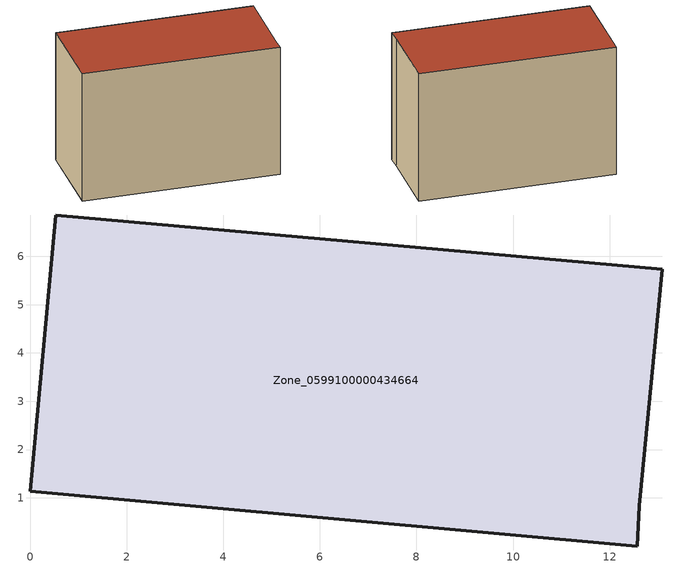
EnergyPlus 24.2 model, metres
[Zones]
Zone_0599100000434664
 floor ground (C_G): 13.09,5.74 12.61,0.84 12.57,0 0,1.14 0.52,6.86 z0
 wall outside (C_F): 13.09,5.74 0.52,6.86 0,1.14 12.57,0 12.61,0.84 13.09,5.74 z0:8.73
 roof outside (C_R): 12.61,0.84 13.09,5.74 0.52,6.86 0,1.14 12.57,0 z8.73
[BUILDING]
Pand.0599100000434664: North Axis=0; Terrain=City; Loads Convergence Tolerance Value=0.04; Temperature Convergence Tolerance Value=0.4; Solar Distribution=FullExterior; Maximum Number of Warmup Days=25; Minimum Number of Warmup Days=1
[Site:Location]
Rotterdam.The.Hague.AP_ZH_NLD Design_Conditions: Latitude=51.96; Longitude=4.45; Time Zone=1; Elevation=-4.5
[SITE:GROUNDTEMPERATURE:BUILDINGSURFACE]
18, 18, 18, 18, 18, 18, 18, 18, 18, 18, 18, 18
[MATERIAL] Thermal Absorptance=0.9; Solar Absorptance=0.7; Visible Absorptance=0.7
Name | Roughness | Thickness | Conductivity | Density | Specific Heat
G.TI.2006-2014 | MediumSmooth | 0.15 | 0.06 | 540 | 1210
F.TI.2006-2014 | Rough | 0.3 | 0.12 | 1920 | 840
R.TI.2006-2014 | MediumRough | 0.2 | 0.08 | 1500 | 1000
[CONSTRUCTION]
C_G: G.TI.2006-2014
C_F: F.TI.2006-2014
C_R: R.TI.2006-2014
[ZONE]
Zone_0599100000434664: Type=1; Multiplier=1; Ceiling Height=Autocalculate; Volume=Autocalculate; Floor Area=autocalculate; Part of Total Floor Area=Yes
[ZONEINFILTRATION:DESIGNFLOWRATE]
Infil_Zone_0599100000434664: Zone or ZoneList or Space or SpaceList=Zone_0599100000434664; Schedule=AlwaysOn; Design Flow Rate Calculation Method=Flow/Area; Flow Rate per Floor Area=0.0015; Constant Term Coefficient=1; Temperature Term Coefficient=0; Velocity Term Coefficient=0; Velocity Squared Term Coefficient=0
[HVACTEMPLATE:ZONE:IDEALLOADSAIRSYSTEM]
Zone_0599100000434664: Maximum Heating Supply Air Temperature=50; Minimum Cooling Supply Air Temperature=13; Maximum Heating Supply Air Humidity Ratio=0.0156; Minimum Cooling Supply Air Humidity Ratio=0.0077; Heating Limit=NoLimit; Cooling Limit=NoLimit; Dehumidification Control Type=ConstantSensibleHeatRatio; Cooling Sensible Heat Ratio=0.7; Dehumidification Setpoint=60; Humidification Control Type=None; Humidification Setpoint=30; Outdoor Air Method=None; Outdoor Air Flow Rate per Person=0.00944; Outdoor Air Flow Rate per Zone Floor Area=0; Outdoor Air Flow Rate per Zone=0; Demand Controlled Ventilation Type=None; Outdoor Air Economizer Type=NoEconomizer; Heat Recovery Type=None; Sensible Heat Recovery Effectiveness=0.7; Latent Heat Recovery Effectiveness=0.65
[ZONECONTROL:THERMOSTAT]
ThermostatControl_Zone_0599100000434664: Zone or ZoneList=Zone_0599100000434664; Control Type Schedule=DualSetpointControlType; Control 1=Thermostat_Zone_0599100000434664; Temperature Difference Between Cutout And Setpoint=0
[THERMOSTATSETPOINT:DUALSETPOINT]
Thermostat_Zone_0599100000434664: Heating Setpoint Temperature Schedule=HeatingSetpoint_Zone_0599100000434664; Cooling Setpoint Temperature Schedule=CoolingSetpoint_Zone_0599100000434664
[SCHEDULE:COMPACT]
HeatingSetpoint_Zone_0599100000434664: Through: 12/31, For: AllDays, Until: 24:00, 21
CoolingSetpoint_Zone_0599100000434664: Through: 12/31, For: AllDays, Until: 24:00, 24
DualSetpointControlType: Through: 12/31, For: AllDays, Until: 24:00, 4
AlwaysOn: Through: 12/31, For: AllDays, Until: 24:00, 1
